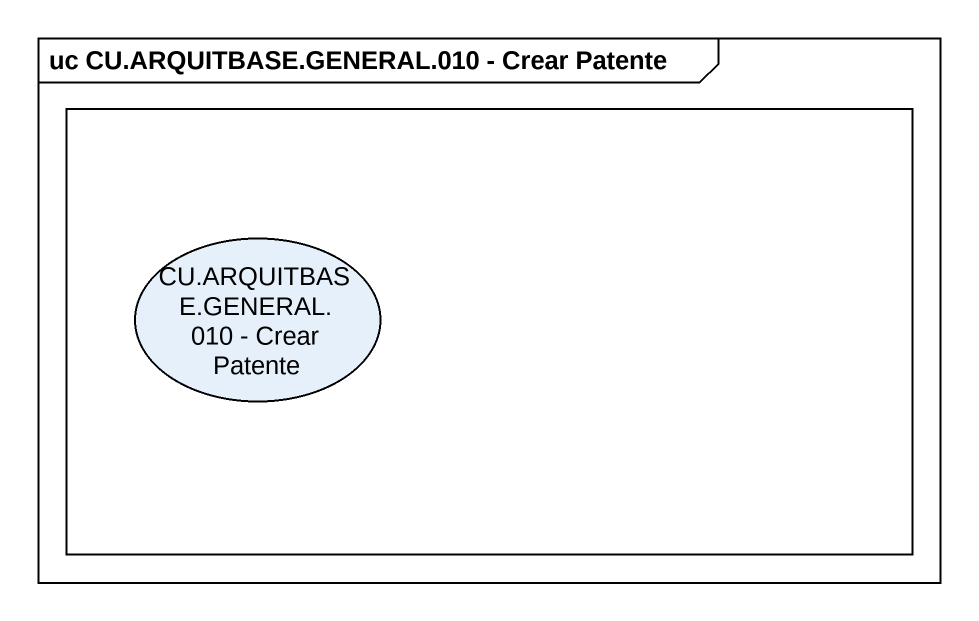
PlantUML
@startuml
mainframe uc CU.ARQUITBASE.GENERAL.010 - Crear Patente
rectangle " " as rectangle1 {
  usecase "CU.ARQUITBASE.GENERAL.010 - Crear Patente" as CU_ARQUITBASE_GENERAL_010
}
@enduml
